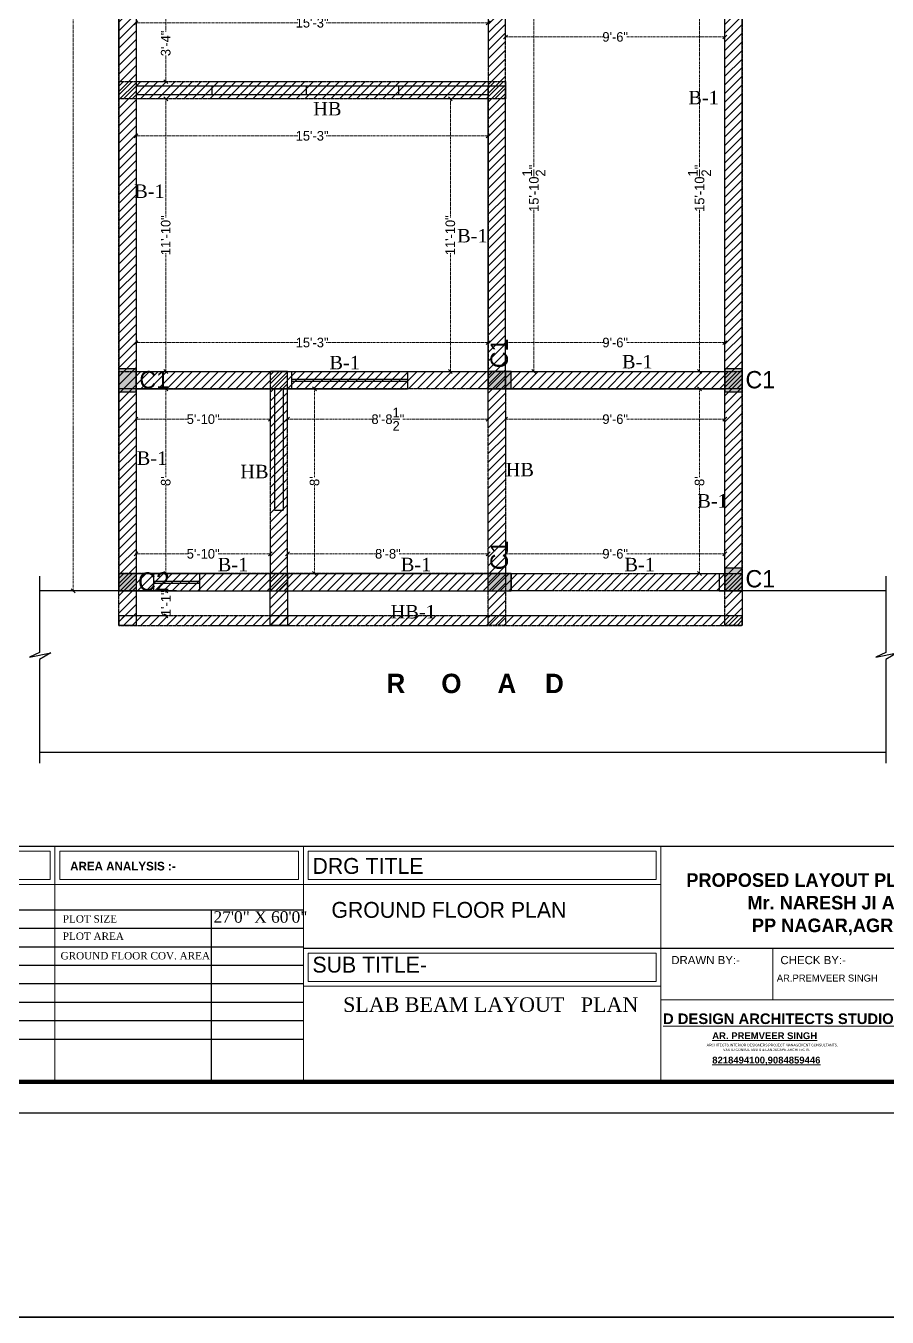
# Model space of a CAD drawing. Header units: millimetres. Extents: x -6808 to 215771, y -89660 to -16303.
# Drawn here: x 100811 to 101258, y -52187 to -51515 of the extents above; entities that cross this region are included whole.
import ezdxf

# ---------------------------------------------------------------- set-up
doc = ezdxf.new("R2010")
doc.units = ezdxf.units.MM
doc.header["$PDMODE"] = 35
for name, pattern in [('ACAD_ISO10W100', [18, 12, -3, 0, -3]), ('CENTER2', [1.125, 0.75, -0.125, 0.125, -0.125]), ('DASHED', [0.75, 0.5, -0.25])]:
    doc.linetypes.add(name, pattern=pattern)
doc.layers.get('0').update_dxf_attribs({"color": 8})
for name, color, linetype, lineweight in [('beam', 6, 'CENTER2', 30), ('col.center', 5, 'ACAD_ISO10W100', 15), ('column', 5, 'Continuous', 30), ('FORMAT LAAYER', 250, 'Continuous', 13), ('wall', 7, 'Continuous', 35)]:
    doc.layers.add(name, color=color, linetype=linetype, lineweight=lineweight)
doc.layers.add('Beam Text', color=6, linetype='Continuous')
doc.layers.add('FORMAT', color=7, linetype='Continuous')
doc.styles.add('cdim', font='arial.ttf')
doc.styles.add('HYPERMARTBORA0$0$SANSSERIFBOLD', font='sasb____.pfb', dxfattribs={"height": 0.2})
doc.styles.add('SAJ', font='eurr____.ttf')
doc.styles.get("Standard").update_dxf_attribs({"font": 'times.ttf'})
doc.styles.add('working', font='swissl.ttf')
doc.dimstyles.new('SAJ', dxfattribs={"dimtxt": 5, "dimasz": 2, "dimexe": 1, "dimexo": 1, "dimgap": 0.09375, "dimtad": 0, "dimdec": 1, "dimzin": 0, "dimdsep": 46, "dimlunit": 4, "dimtxsty": 'SAJ', "dimblk": 'OBLIQUE', "dimcen": 0.125, "dimdle": 0.375, "dimadec": 0, "dimazin": 0, "dimtfac": 1, "dimtdec": 1, "dimtofl": 0, "dimtmove": 0, "dimatfit": 3, "dimldrblk": 'OBLIQUE', "dimfxl": 1, "dimtolj": 1, "dimtzin": 0, "dimlwd": 5, "dimlwe": 5, "dimarcsym": 1})
pattern_1 = [(45, (2580.2427, 1933.918), (-2.24506403, 2.24506403), [])]
pattern_2 = [(45, (83226.556, -32508.091), (-2.24506403, 2.24506403), [])]

# ---------------------------------------------------------------- blocks, each defined once
blk = doc.blocks.new('_Oblique')
at = {"color": 0, "linetype": 'ByBlock', "lineweight": -2}
blk.add_line((-0.5, -0.5), (0.5, 0.5), dxfattribs=at)
blk = doc.blocks.new('*D1814')
at = {"color": 0, "linetype": 'DASHED', "lineweight": 5, "transparency": 16777216}
for p, q in [((100857.98, -51088.86), (100834.27, -51088.86)), ((100835.27, -51088.49), (100835.27, -51439.81)), ((100835.27, -51809.24), (100835.27, -51457.92)), ((100857.98, -51808.86), (100834.27, -51808.86))]:
    blk.add_line(p, q, dxfattribs=at)
at = {"layer": 'Defpoints', "color": 0, "transparency": 16777216}
for p in [(100835.27, -51088.86), (100858.98, -51088.86), (100858.98, -51808.86)]:
    blk.add_point(p, dxfattribs=at)
at = {"color": 0, "lineweight": 5, "transparency": 16777216, "xscale": 2, "yscale": 2, "zscale": 2}
for p, rotation in [((100835.27, -51088.86), 90), ((100835.27, -51808.86), 270)]:
    blk.add_blockref('_Oblique', p, dxfattribs=dict(at, rotation=rotation))
at = {"color": 0, "transparency": 16777216, "insert": (100835.27, -51448.86), "char_height": 12, "attachment_point": 5, "rotation": 90, "style": 'SAJ'}
blk.add_mtext("\\A1;60'", dxfattribs=at)
blk = doc.blocks.new('c1')
at = {"layer": 'column'}
blk.add_hatch(color=256, dxfattribs=at).paths.add_polyline_path([(58376.49, -43564.36), (58385.49, -43564.36), (58385.49, -43552.36), (58376.49, -43552.36)])
for p, q in [((58376.49, -43552.36), (58376.49, -43564.36)), ((58376.49, -43552.36), (58385.49, -43552.36)), ((58385.49, -43564.36), (58385.49, -43552.36)), ((58376.49, -43564.36), (58385.49, -43564.36))]:
    blk.add_line(p, q, dxfattribs=at)
blk = doc.blocks.new('A$C32B276F4')
at = {"layer": 'column'}
blk.add_hatch(color=256, dxfattribs=at).paths.add_polyline_path([(9, 0), (9, 9), (0, 9), (0, 0)])
for p, q in [((0, 0), (0, 9)), ((0, 9), (9, 9)), ((9, 9), (9, 0)), ((9, 0), (0, 0))]:
    blk.add_line(p, q, dxfattribs=at)
at = {"layer": 'col.center', "linetype": 'ByBlock', "insert": (10.02, 9.59), "char_height": 9.6, "width": 293.6941, "attachment_point": 1, "style": 'SAJ'}
blk.add_mtext('\\A1;{\\fCentury Gothic|b0|i0|c0|p34;C2}', dxfattribs=at)
blk = doc.blocks.new('*D1829')
at = {"layer": 'Beam Text', "color": 0, "linetype": 'DASHED', "lineweight": 5, "transparency": 16777216}
for p, q in [((101172.98, -51504.36), (101159.82, -51504.36)), ((101160.82, -51503.99), (101160.82, -51588.75)), ((101160.82, -51695.24), (101160.82, -51610.47)), ((101172.98, -51694.86), (101159.82, -51694.86))]:
    blk.add_line(p, q, dxfattribs=at)
at = {"layer": 'Defpoints', "color": 0, "linetype": 'Continuous', "transparency": 16777216}
for p in [(101173.98, -51504.36), (101160.82, -51694.86), (101173.98, -51694.86)]:
    blk.add_point(p, dxfattribs=at)
at = {"layer": 'Beam Text', "color": 0, "linetype": 'Continuous', "lineweight": 5, "transparency": 16777216, "xscale": 2, "yscale": 2, "zscale": 2}
for p, rotation in [((101160.82, -51504.36), 90), ((101160.82, -51694.86), 270)]:
    blk.add_blockref('_Oblique', p, dxfattribs=dict(at, rotation=rotation))
at = {"layer": 'Beam Text', "color": 0, "linetype": 'Continuous', "lineweight": 18, "transparency": 16777216, "insert": (101160.82, -51599.61), "char_height": 5, "attachment_point": 5, "rotation": 90, "style": 'SAJ'}
blk.add_mtext('\\A1;15\'-10{\\H1x;\\S1/2;}"', dxfattribs=at)
blk = doc.blocks.new('*D1830')
at = {"layer": 'Beam Text', "color": 0, "linetype": 'DASHED', "lineweight": 5, "transparency": 16777216}
for p, q in [((101172.98, -51703.86), (101159.82, -51703.86)), ((101160.82, -51703.49), (101160.82, -51749.82)), ((101160.82, -51800.24), (101160.82, -51753.91)), ((101172.98, -51799.86), (101159.82, -51799.86))]:
    blk.add_line(p, q, dxfattribs=at)
at = {"layer": 'Defpoints', "color": 0, "linetype": 'Continuous', "transparency": 16777216}
for p in [(101173.98, -51703.86), (101160.82, -51799.86), (101173.98, -51799.86)]:
    blk.add_point(p, dxfattribs=at)
at = {"layer": 'Beam Text', "color": 0, "linetype": 'Continuous', "lineweight": 5, "transparency": 16777216, "xscale": 2, "yscale": 2, "zscale": 2}
for p, rotation in [((101160.82, -51703.86), 90), ((101160.82, -51799.86), 270)]:
    blk.add_blockref('_Oblique', p, dxfattribs=dict(at, rotation=rotation))
at = {"layer": 'Beam Text', "color": 0, "linetype": 'Continuous', "lineweight": 18, "transparency": 16777216, "insert": (101160.82, -51751.86), "char_height": 5, "attachment_point": 5, "rotation": 90, "style": 'SAJ'}
blk.add_mtext("\\A1;8'", dxfattribs=at)
blk = doc.blocks.new('*D1833')
at = {"layer": 'Beam Text', "color": 0, "linetype": 'DASHED', "lineweight": 5, "transparency": 16777216}
for p, q in [((100883.42, -51552.74), (100883.42, -51614.94)), ((100868.98, -51553.11), (100884.42, -51553.11)), ((100883.42, -51695.24), (100883.42, -51633.04)), ((100868.98, -51694.86), (100884.42, -51694.86))]:
    blk.add_line(p, q, dxfattribs=at)
at = {"layer": 'Defpoints', "color": 0, "linetype": 'Continuous', "transparency": 16777216}
for p in [(100867.98, -51553.11), (100867.98, -51694.86), (100883.42, -51694.86)]:
    blk.add_point(p, dxfattribs=at)
at = {"layer": 'Beam Text', "color": 0, "linetype": 'Continuous', "lineweight": 5, "transparency": 16777216, "xscale": 2, "yscale": 2, "zscale": 2}
for p, rotation in [((100883.42, -51553.11), 90), ((100883.42, -51694.86), 270)]:
    blk.add_blockref('_Oblique', p, dxfattribs=dict(at, rotation=rotation))
at = {"layer": 'Beam Text', "color": 0, "linetype": 'Continuous', "lineweight": 18, "transparency": 16777216, "insert": (100883.42, -51623.99), "char_height": 5, "attachment_point": 5, "rotation": 90, "style": 'SAJ'}
blk.add_mtext('\\A1;11\'-10"', dxfattribs=at)
blk = doc.blocks.new('*D1817')
at = {"layer": 'Beam Text', "color": 0, "linetype": 'DASHED', "lineweight": 5, "transparency": 16777216}
for p, q in [((100868.98, -51703.86), (100884.42, -51703.86)), ((100883.42, -51703.49), (100883.42, -51749.82)), ((100883.42, -51800.24), (100883.42, -51753.91)), ((100868.98, -51799.86), (100884.42, -51799.86))]:
    blk.add_line(p, q, dxfattribs=at)
at = {"layer": 'Defpoints', "color": 0, "linetype": 'Continuous', "transparency": 16777216}
for p in [(100867.98, -51703.86), (100867.98, -51799.86), (100883.42, -51799.86)]:
    blk.add_point(p, dxfattribs=at)
at = {"layer": 'Beam Text', "color": 0, "linetype": 'Continuous', "lineweight": 5, "transparency": 16777216, "xscale": 2, "yscale": 2, "zscale": 2}
for p, rotation in [((100883.42, -51703.86), 90), ((100883.42, -51799.86), 270)]:
    blk.add_blockref('_Oblique', p, dxfattribs=dict(at, rotation=rotation))
at = {"layer": 'Beam Text', "color": 0, "linetype": 'Continuous', "lineweight": 18, "transparency": 16777216, "insert": (100883.42, -51751.86), "char_height": 5, "attachment_point": 5, "rotation": 90, "style": 'SAJ'}
blk.add_mtext("\\A1;8'", dxfattribs=at)
blk = doc.blocks.new('*D1818')
at = {"layer": 'Beam Text', "color": 0, "linetype": 'DASHED', "lineweight": 5, "transparency": 16777216}
for p, q in [((100867.6, -51789.65), (100895.11, -51789.65)), ((100867.98, -51798.86), (100867.98, -51788.65)), ((100938.1, -51789.65), (100910.6, -51789.65)), ((100937.73, -51798.86), (100937.73, -51788.65))]:
    blk.add_line(p, q, dxfattribs=at)
at = {"layer": 'Defpoints', "color": 0, "linetype": 'Continuous', "transparency": 16777216}
for p in [(100937.73, -51789.65), (100867.98, -51799.86), (100937.73, -51799.86)]:
    blk.add_point(p, dxfattribs=at)
at = {"layer": 'Beam Text', "color": 0, "linetype": 'Continuous', "lineweight": 5, "transparency": 16777216, "xscale": 2, "yscale": 2, "zscale": 2, "rotation": 180}
blk.add_blockref('_Oblique', (100867.98, -51789.65), dxfattribs=at)
at = {"layer": 'Beam Text', "color": 0, "linetype": 'Continuous', "lineweight": 5, "transparency": 16777216, "xscale": 2, "yscale": 2, "zscale": 2}
blk.add_blockref('_Oblique', (100937.73, -51789.65), dxfattribs=at)
at = {"layer": 'Beam Text', "color": 0, "linetype": 'Continuous', "lineweight": 18, "transparency": 16777216, "insert": (100902.85, -51789.65), "char_height": 5, "attachment_point": 5, "style": 'SAJ'}
blk.add_mtext('\\A1;5\'-10"', dxfattribs=at)
blk = doc.blocks.new('*D1819')
at = {"layer": 'Beam Text', "color": 0, "linetype": 'DASHED', "lineweight": 5, "transparency": 16777216}
for p, q in [((101059.98, -51704.86), (101059.98, -51720.64)), ((101173.98, -51704.86), (101173.98, -51720.64)), ((101059.6, -51719.64), (101111.01, -51719.64)), ((101174.35, -51719.64), (101122.95, -51719.64))]:
    blk.add_line(p, q, dxfattribs=at)
at = {"layer": 'Defpoints', "color": 0, "linetype": 'Continuous', "transparency": 16777216}
for p in [(101059.98, -51703.86), (101173.98, -51703.86), (101173.98, -51719.64)]:
    blk.add_point(p, dxfattribs=at)
at = {"layer": 'Beam Text', "color": 0, "linetype": 'Continuous', "lineweight": 5, "transparency": 16777216, "xscale": 2, "yscale": 2, "zscale": 2, "rotation": 180}
blk.add_blockref('_Oblique', (101059.98, -51719.64), dxfattribs=at)
at = {"layer": 'Beam Text', "color": 0, "linetype": 'Continuous', "lineweight": 5, "transparency": 16777216, "xscale": 2, "yscale": 2, "zscale": 2}
blk.add_blockref('_Oblique', (101173.98, -51719.64), dxfattribs=at)
at = {"layer": 'Beam Text', "color": 0, "linetype": 'Continuous', "lineweight": 18, "transparency": 16777216, "insert": (101116.98, -51719.64), "char_height": 5, "attachment_point": 5, "style": 'SAJ'}
blk.add_mtext('\\A1;9\'-6"', dxfattribs=at)
blk = doc.blocks.new('*D1820')
at = {"layer": 'Beam Text', "color": 0, "linetype": 'DASHED', "lineweight": 5, "transparency": 16777216}
for p, q in [((101059.98, -51505.36), (101059.98, -51521.9)), ((101173.98, -51505.36), (101173.98, -51521.9)), ((101059.6, -51520.9), (101111.01, -51520.9)), ((101174.35, -51520.9), (101122.95, -51520.9))]:
    blk.add_line(p, q, dxfattribs=at)
at = {"layer": 'Defpoints', "color": 0, "linetype": 'Continuous', "transparency": 16777216}
for p in [(101059.98, -51504.36), (101173.98, -51504.36), (101173.98, -51520.9)]:
    blk.add_point(p, dxfattribs=at)
at = {"layer": 'Beam Text', "color": 0, "linetype": 'Continuous', "lineweight": 5, "transparency": 16777216, "xscale": 2, "yscale": 2, "zscale": 2, "rotation": 180}
blk.add_blockref('_Oblique', (101059.98, -51520.9), dxfattribs=at)
at = {"layer": 'Beam Text', "color": 0, "linetype": 'Continuous', "lineweight": 5, "transparency": 16777216, "xscale": 2, "yscale": 2, "zscale": 2}
blk.add_blockref('_Oblique', (101173.98, -51520.9), dxfattribs=at)
at = {"layer": 'Beam Text', "color": 0, "linetype": 'Continuous', "lineweight": 18, "transparency": 16777216, "insert": (101116.98, -51520.9), "char_height": 5, "attachment_point": 5, "style": 'SAJ'}
blk.add_mtext('\\A1;9\'-6"', dxfattribs=at)
blk = doc.blocks.new('*D1834')
at = {"layer": 'Beam Text', "color": 0, "linetype": 'DASHED', "lineweight": 5, "transparency": 16777216}
for p, q in [((100867.98, -51554.11), (100867.98, -51573.33)), ((101050.98, -51554.11), (101050.98, -51573.33)), ((100867.6, -51572.33), (100952.19, -51572.33)), ((101051.35, -51572.33), (100966.77, -51572.33))]:
    blk.add_line(p, q, dxfattribs=at)
at = {"layer": 'Defpoints', "color": 0, "linetype": 'Continuous', "transparency": 16777216}
for p in [(100867.98, -51553.11), (101050.98, -51553.11), (101050.98, -51572.33)]:
    blk.add_point(p, dxfattribs=at)
at = {"layer": 'Beam Text', "color": 0, "linetype": 'Continuous', "lineweight": 5, "transparency": 16777216, "xscale": 2, "yscale": 2, "zscale": 2, "rotation": 180}
blk.add_blockref('_Oblique', (100867.98, -51572.33), dxfattribs=at)
at = {"layer": 'Beam Text', "color": 0, "linetype": 'Continuous', "lineweight": 5, "transparency": 16777216, "xscale": 2, "yscale": 2, "zscale": 2}
blk.add_blockref('_Oblique', (101050.98, -51572.33), dxfattribs=at)
at = {"layer": 'Beam Text', "color": 0, "linetype": 'Continuous', "lineweight": 18, "transparency": 16777216, "insert": (100959.48, -51572.33), "char_height": 5, "attachment_point": 5, "style": 'SAJ'}
blk.add_mtext('\\A1;15\'-3"', dxfattribs=at)
blk = doc.blocks.new('*D1835')
at = {"layer": 'Beam Text', "color": 0, "linetype": 'DASHED', "lineweight": 5, "transparency": 16777216}
for p, q in [((101031.32, -51552.74), (101031.32, -51614.94)), ((101049.98, -51553.11), (101030.32, -51553.11)), ((101031.32, -51695.24), (101031.32, -51633.04)), ((101049.98, -51694.86), (101030.32, -51694.86))]:
    blk.add_line(p, q, dxfattribs=at)
at = {"layer": 'Defpoints', "color": 0, "linetype": 'Continuous', "transparency": 16777216}
for p in [(101050.98, -51553.11), (101031.32, -51694.86), (101050.98, -51694.86)]:
    blk.add_point(p, dxfattribs=at)
at = {"layer": 'Beam Text', "color": 0, "linetype": 'Continuous', "lineweight": 5, "transparency": 16777216, "xscale": 2, "yscale": 2, "zscale": 2}
for p, rotation in [((101031.32, -51553.11), 90), ((101031.32, -51694.86), 270)]:
    blk.add_blockref('_Oblique', p, dxfattribs=dict(at, rotation=rotation))
at = {"layer": 'Beam Text', "color": 0, "linetype": 'Continuous', "lineweight": 18, "transparency": 16777216, "insert": (101031.32, -51623.99), "char_height": 5, "attachment_point": 5, "rotation": 90, "style": 'SAJ'}
blk.add_mtext('\\A1;11\'-10"', dxfattribs=at)
blk = doc.blocks.new('*D1836')
at = {"layer": 'Beam Text', "color": 0, "linetype": 'DASHED', "lineweight": 5, "transparency": 16777216}
for p, q in [((101060.98, -51504.36), (101075.73, -51504.36)), ((101074.73, -51503.99), (101074.73, -51588.75)), ((101074.73, -51695.24), (101074.73, -51610.47)), ((101060.98, -51694.86), (101075.73, -51694.86))]:
    blk.add_line(p, q, dxfattribs=at)
at = {"layer": 'Defpoints', "color": 0, "linetype": 'Continuous', "transparency": 16777216}
for p in [(101059.98, -51504.36), (101059.98, -51694.86), (101074.73, -51694.86)]:
    blk.add_point(p, dxfattribs=at)
at = {"layer": 'Beam Text', "color": 0, "linetype": 'Continuous', "lineweight": 5, "transparency": 16777216, "xscale": 2, "yscale": 2, "zscale": 2}
for p, rotation in [((101074.73, -51504.36), 90), ((101074.73, -51694.86), 270)]:
    blk.add_blockref('_Oblique', p, dxfattribs=dict(at, rotation=rotation))
at = {"layer": 'Beam Text', "color": 0, "linetype": 'Continuous', "lineweight": 18, "transparency": 16777216, "insert": (101074.73, -51599.61), "char_height": 5, "attachment_point": 5, "rotation": 90, "style": 'SAJ'}
blk.add_mtext('\\A1;15\'-10{\\H1x;\\S1/2;}"', dxfattribs=at)
blk = doc.blocks.new('*D1846')
at = {"layer": 'Beam Text', "color": 0, "linetype": 'DASHED', "lineweight": 5, "transparency": 16777216}
for p, q in [((100868.98, -51504.36), (100884.42, -51504.36)), ((100883.42, -51503.99), (100883.42, -51518.26)), ((100883.42, -51544.49), (100883.42, -51530.22)), ((100868.98, -51544.11), (100884.42, -51544.11))]:
    blk.add_line(p, q, dxfattribs=at)
at = {"layer": 'Defpoints', "color": 0, "linetype": 'Continuous', "transparency": 16777216}
for p in [(100867.98, -51504.36), (100867.98, -51544.11), (100883.42, -51544.11)]:
    blk.add_point(p, dxfattribs=at)
at = {"layer": 'Beam Text', "color": 0, "linetype": 'Continuous', "lineweight": 5, "transparency": 16777216, "xscale": 2, "yscale": 2, "zscale": 2}
for p, rotation in [((100883.42, -51504.36), 90), ((100883.42, -51544.11), 270)]:
    blk.add_blockref('_Oblique', p, dxfattribs=dict(at, rotation=rotation))
at = {"layer": 'Beam Text', "color": 0, "linetype": 'Continuous', "lineweight": 18, "transparency": 16777216, "insert": (100883.42, -51524.24), "char_height": 5, "attachment_point": 5, "rotation": 90, "style": 'SAJ'}
blk.add_mtext('\\A1;3\'-4"', dxfattribs=at)
blk = doc.blocks.new('*D1847')
at = {"layer": 'Beam Text', "color": 0, "linetype": 'DASHED', "lineweight": 5, "transparency": 16777216}
for p, q in [((100867.98, -51505.36), (100867.98, -51514.53)), ((101050.98, -51505.36), (101050.98, -51514.53)), ((100867.6, -51513.53), (100952.19, -51513.53)), ((101051.35, -51513.53), (100966.77, -51513.53))]:
    blk.add_line(p, q, dxfattribs=at)
at = {"layer": 'Defpoints', "color": 0, "linetype": 'Continuous', "transparency": 16777216}
for p in [(100867.98, -51504.36), (101050.98, -51504.36), (100867.98, -51513.53)]:
    blk.add_point(p, dxfattribs=at)
at = {"layer": 'Beam Text', "color": 0, "linetype": 'Continuous', "lineweight": 5, "transparency": 16777216, "xscale": 2, "yscale": 2, "zscale": 2}
for p, rotation in [((100867.98, -51513.53), 180.0000000000068), ((101050.98, -51513.53), 6.794564910705958e-12)]:
    blk.add_blockref('_Oblique', p, dxfattribs=dict(at, rotation=rotation))
at = {"layer": 'Beam Text', "color": 0, "linetype": 'Continuous', "lineweight": 18, "transparency": 16777216, "insert": (100959.48, -51513.53), "char_height": 5, "attachment_point": 5, "style": 'SAJ'}
blk.add_mtext('\\A1;15\'-3"', dxfattribs=at)
blk = doc.blocks.new('*D1848')
at = {"layer": 'Beam Text', "color": 0, "linetype": 'DASHED', "lineweight": 5, "transparency": 16777216}
for p, q in [((100867.6, -51679.82), (100952.19, -51679.82)), ((100867.98, -51693.86), (100867.98, -51678.82)), ((101051.35, -51679.82), (100966.77, -51679.82)), ((101050.98, -51693.86), (101050.98, -51678.82))]:
    blk.add_line(p, q, dxfattribs=at)
at = {"layer": 'Defpoints', "color": 0, "linetype": 'Continuous', "transparency": 16777216}
for p in [(101050.98, -51679.82), (100867.98, -51694.86), (101050.98, -51694.86)]:
    blk.add_point(p, dxfattribs=at)
at = {"layer": 'Beam Text', "color": 0, "linetype": 'Continuous', "lineweight": 5, "transparency": 16777216, "xscale": 2, "yscale": 2, "zscale": 2, "rotation": 180}
blk.add_blockref('_Oblique', (100867.98, -51679.82), dxfattribs=at)
at = {"layer": 'Beam Text', "color": 0, "linetype": 'Continuous', "lineweight": 5, "transparency": 16777216, "xscale": 2, "yscale": 2, "zscale": 2}
blk.add_blockref('_Oblique', (101050.98, -51679.82), dxfattribs=at)
at = {"layer": 'Beam Text', "color": 0, "linetype": 'Continuous', "lineweight": 18, "transparency": 16777216, "insert": (100959.48, -51679.82), "char_height": 5, "attachment_point": 5, "style": 'SAJ'}
blk.add_mtext('\\A1;15\'-3"', dxfattribs=at)
blk = doc.blocks.new('*D1849')
at = {"layer": 'Beam Text', "color": 0, "linetype": 'DASHED', "lineweight": 5, "transparency": 16777216}
for p, q in [((101059.6, -51679.82), (101111.01, -51679.82)), ((101059.98, -51693.86), (101059.98, -51678.82)), ((101174.35, -51679.82), (101122.95, -51679.82)), ((101173.98, -51693.86), (101173.98, -51678.82))]:
    blk.add_line(p, q, dxfattribs=at)
at = {"layer": 'Defpoints', "color": 0, "linetype": 'Continuous', "transparency": 16777216}
for p in [(101173.98, -51679.82), (101059.98, -51694.86), (101173.98, -51694.86)]:
    blk.add_point(p, dxfattribs=at)
at = {"layer": 'Beam Text', "color": 0, "linetype": 'Continuous', "lineweight": 5, "transparency": 16777216, "xscale": 2, "yscale": 2, "zscale": 2, "rotation": 180}
blk.add_blockref('_Oblique', (101059.98, -51679.82), dxfattribs=at)
at = {"layer": 'Beam Text', "color": 0, "linetype": 'Continuous', "lineweight": 5, "transparency": 16777216, "xscale": 2, "yscale": 2, "zscale": 2}
blk.add_blockref('_Oblique', (101173.98, -51679.82), dxfattribs=at)
at = {"layer": 'Beam Text', "color": 0, "linetype": 'Continuous', "lineweight": 18, "transparency": 16777216, "insert": (101116.98, -51679.82), "char_height": 5, "attachment_point": 5, "style": 'SAJ'}
blk.add_mtext('\\A1;9\'-6"', dxfattribs=at)
blk = doc.blocks.new('*D1850')
at = {"layer": 'Beam Text', "color": 0, "linetype": 'DASHED', "lineweight": 5, "transparency": 16777216}
for p, q in [((100946.73, -51704.86), (100946.73, -51720.64)), ((101050.98, -51704.86), (101050.98, -51720.64)), ((100946.35, -51719.64), (100991.1, -51719.64)), ((101051.35, -51719.64), (101006.61, -51719.64))]:
    blk.add_line(p, q, dxfattribs=at)
at = {"layer": 'Defpoints', "color": 0, "linetype": 'Continuous', "transparency": 16777216}
for p in [(100946.73, -51703.86), (101050.98, -51703.86), (101050.98, -51719.64)]:
    blk.add_point(p, dxfattribs=at)
at = {"layer": 'Beam Text', "color": 0, "linetype": 'Continuous', "lineweight": 5, "transparency": 16777216, "xscale": 2, "yscale": 2, "zscale": 2, "rotation": 180}
blk.add_blockref('_Oblique', (100946.73, -51719.64), dxfattribs=at)
at = {"layer": 'Beam Text', "color": 0, "linetype": 'Continuous', "lineweight": 5, "transparency": 16777216, "xscale": 2, "yscale": 2, "zscale": 2}
blk.add_blockref('_Oblique', (101050.98, -51719.64), dxfattribs=at)
at = {"layer": 'Beam Text', "color": 0, "linetype": 'Continuous', "lineweight": 18, "transparency": 16777216, "insert": (100998.85, -51719.64), "char_height": 5, "attachment_point": 5, "style": 'SAJ'}
blk.add_mtext('\\A1;8\'-8{\\H1x;\\S1/2;}"', dxfattribs=at)
blk = doc.blocks.new('*D1851')
at = {"layer": 'Beam Text', "color": 0, "linetype": 'DASHED', "lineweight": 5, "transparency": 16777216}
for p, q in [((100947.73, -51703.86), (100961.74, -51703.86)), ((100960.74, -51703.49), (100960.74, -51749.82)), ((100960.74, -51800.24), (100960.74, -51753.91)), ((100947.73, -51799.86), (100961.74, -51799.86))]:
    blk.add_line(p, q, dxfattribs=at)
at = {"layer": 'Defpoints', "color": 0, "linetype": 'Continuous', "transparency": 16777216}
for p in [(100946.73, -51703.86), (100946.73, -51799.86), (100960.74, -51799.86)]:
    blk.add_point(p, dxfattribs=at)
at = {"layer": 'Beam Text', "color": 0, "linetype": 'Continuous', "lineweight": 5, "transparency": 16777216, "xscale": 2, "yscale": 2, "zscale": 2}
for p, rotation in [((100960.74, -51703.86), 90), ((100960.74, -51799.86), 270)]:
    blk.add_blockref('_Oblique', p, dxfattribs=dict(at, rotation=rotation))
at = {"layer": 'Beam Text', "color": 0, "linetype": 'Continuous', "lineweight": 18, "transparency": 16777216, "insert": (100960.74, -51751.86), "char_height": 5, "attachment_point": 5, "rotation": 90, "style": 'SAJ'}
blk.add_mtext("\\A1;8'", dxfattribs=at)
blk = doc.blocks.new('*D1852')
at = {"layer": 'Beam Text', "color": 0, "linetype": 'DASHED', "lineweight": 5, "transparency": 16777216}
for p, q in [((100867.98, -51704.86), (100867.98, -51720.64)), ((100937.73, -51704.86), (100937.73, -51720.64)), ((100867.6, -51719.64), (100895.11, -51719.64)), ((100938.1, -51719.64), (100910.6, -51719.64))]:
    blk.add_line(p, q, dxfattribs=at)
at = {"layer": 'Defpoints', "color": 0, "linetype": 'Continuous', "transparency": 16777216}
for p in [(100867.98, -51703.86), (100937.73, -51703.86), (100937.73, -51719.64)]:
    blk.add_point(p, dxfattribs=at)
at = {"layer": 'Beam Text', "color": 0, "linetype": 'Continuous', "lineweight": 5, "transparency": 16777216, "xscale": 2, "yscale": 2, "zscale": 2, "rotation": 180}
blk.add_blockref('_Oblique', (100867.98, -51719.64), dxfattribs=at)
at = {"layer": 'Beam Text', "color": 0, "linetype": 'Continuous', "lineweight": 5, "transparency": 16777216, "xscale": 2, "yscale": 2, "zscale": 2}
blk.add_blockref('_Oblique', (100937.73, -51719.64), dxfattribs=at)
at = {"layer": 'Beam Text', "color": 0, "linetype": 'Continuous', "lineweight": 18, "transparency": 16777216, "insert": (100902.85, -51719.64), "char_height": 5, "attachment_point": 5, "style": 'SAJ'}
blk.add_mtext('\\A1;5\'-10"', dxfattribs=at)
blk = doc.blocks.new('*D1853')
at = {"layer": 'Beam Text', "color": 0, "linetype": 'DASHED', "lineweight": 5, "transparency": 16777216}
for p, q in [((100946.35, -51789.65), (100992.91, -51789.65)), ((100946.73, -51798.86), (100946.73, -51788.65)), ((101051.35, -51789.65), (101004.8, -51789.65)), ((101050.98, -51798.86), (101050.98, -51788.65))]:
    blk.add_line(p, q, dxfattribs=at)
at = {"layer": 'Defpoints', "color": 0, "linetype": 'Continuous', "transparency": 16777216}
for p in [(100946.73, -51789.65), (100946.73, -51799.86), (101050.98, -51799.86)]:
    blk.add_point(p, dxfattribs=at)
at = {"layer": 'Beam Text', "color": 0, "linetype": 'Continuous', "lineweight": 5, "transparency": 16777216, "xscale": 2, "yscale": 2, "zscale": 2, "rotation": 180}
blk.add_blockref('_Oblique', (100946.73, -51789.65), dxfattribs=at)
at = {"layer": 'Beam Text', "color": 0, "linetype": 'Continuous', "lineweight": 5, "transparency": 16777216, "xscale": 2, "yscale": 2, "zscale": 2}
blk.add_blockref('_Oblique', (101050.98, -51789.65), dxfattribs=at)
at = {"layer": 'Beam Text', "color": 0, "linetype": 'Continuous', "lineweight": 18, "transparency": 16777216, "insert": (100998.85, -51789.65), "char_height": 5, "attachment_point": 5, "style": 'SAJ'}
blk.add_mtext('\\A1;8\'-8"', dxfattribs=at)
blk = doc.blocks.new('*D1854')
at = {"layer": 'Beam Text', "color": 0, "linetype": 'DASHED', "lineweight": 5, "transparency": 16777216}
for p, q in [((101059.6, -51789.65), (101111.01, -51789.65)), ((101059.98, -51798.86), (101059.98, -51788.65)), ((101174.35, -51789.65), (101122.95, -51789.65)), ((101173.98, -51798.86), (101173.98, -51788.65))]:
    blk.add_line(p, q, dxfattribs=at)
at = {"layer": 'Defpoints', "color": 0, "linetype": 'Continuous', "transparency": 16777216}
for p in [(101059.98, -51789.65), (101059.98, -51799.86), (101173.98, -51799.86)]:
    blk.add_point(p, dxfattribs=at)
at = {"layer": 'Beam Text', "color": 0, "linetype": 'Continuous', "lineweight": 5, "transparency": 16777216, "xscale": 2, "yscale": 2, "zscale": 2, "rotation": 180}
blk.add_blockref('_Oblique', (101059.98, -51789.65), dxfattribs=at)
at = {"layer": 'Beam Text', "color": 0, "linetype": 'Continuous', "lineweight": 5, "transparency": 16777216, "xscale": 2, "yscale": 2, "zscale": 2}
blk.add_blockref('_Oblique', (101173.98, -51789.65), dxfattribs=at)
at = {"layer": 'Beam Text', "color": 0, "linetype": 'Continuous', "lineweight": 18, "transparency": 16777216, "insert": (101116.98, -51789.65), "char_height": 5, "attachment_point": 5, "style": 'SAJ'}
blk.add_mtext('\\A1;9\'-6"', dxfattribs=at)
blk = doc.blocks.new('*D1857')
at = {"layer": 'Beam Text', "color": 0, "linetype": 'DASHED', "lineweight": 5, "transparency": 16777216}
for p, q in [((100868.98, -51808.86), (100884.42, -51808.86)), ((100883.42, -51808.49), (100883.42, -51809.84)), ((100883.42, -51822.24), (100883.42, -51820.89)), ((100868.98, -51821.86), (100884.42, -51821.86))]:
    blk.add_line(p, q, dxfattribs=at)
at = {"layer": 'Defpoints', "color": 0, "linetype": 'Continuous', "transparency": 16777216}
for p in [(100867.98, -51808.86), (100867.98, -51821.86), (100883.42, -51821.86)]:
    blk.add_point(p, dxfattribs=at)
at = {"layer": 'Beam Text', "color": 0, "linetype": 'Continuous', "lineweight": 5, "transparency": 16777216, "xscale": 2, "yscale": 2, "zscale": 2}
for p, rotation in [((100883.42, -51808.86), 90), ((100883.42, -51821.86), 270)]:
    blk.add_blockref('_Oblique', p, dxfattribs=dict(at, rotation=rotation))
at = {"layer": 'Beam Text', "color": 0, "linetype": 'Continuous', "lineweight": 18, "transparency": 16777216, "insert": (100883.42, -51815.36), "char_height": 5, "attachment_point": 5, "rotation": 90, "style": 'SAJ'}
blk.add_mtext('\\A1;1\'-1"', dxfattribs=at)

msp = doc.modelspace()

# ---------------------------------------------------------------- hatches: boundary and pattern name
at = {"layer": 'beam', "linetype": 'Continuous', "lineweight": 18}
h = msp.add_hatch(dxfattribs=at)
h.set_pattern_fill('ANSI31', color=256, style=0)
h.set_pattern_definition(pattern_1)
h.paths.add_polyline_path([(100867.98, -51088.864), (100858.98, -51088.864), (100858.98, -51808.864), (100867.98, -51808.864)])
h = msp.add_hatch(dxfattribs=at)
h.set_pattern_fill('ANSI31', color=256, style=0)
h.set_pattern_definition(pattern_2)
h.paths.add_polyline_path([(101182.98, -51088.864), (101173.98, -51088.864), (101173.98, -51808.864), (101182.98, -51808.864)])
h = msp.add_hatch(dxfattribs=at)
h.set_pattern_fill('ANSI31', color=256, style=0)
h.set_pattern_definition(pattern_1)
h.paths.add_polyline_path([(101059.98, -51495.364), (101050.98, -51495.364), (101050.98, -51703.864), (101059.98, -51703.864)])
h = msp.add_hatch(dxfattribs=at)
h.set_pattern_fill('ANSI31', color=252, style=0)
h.set_pattern_definition(pattern_2)
h.paths.add_polyline_path([(100858.98, -51544.114), (100858.98, -51553.114), (101059.98, -51553.114), (101059.98, -51544.114)])
h = msp.add_hatch(dxfattribs=at)
h.set_pattern_fill('ANSI31', color=256, style=0)
h.set_pattern_definition(pattern_1)
h.paths.add_polyline_path([(101182.98, -51694.864), (100858.98, -51694.864), (100858.98, -51703.864), (101182.98, -51703.864)])
h = msp.add_hatch(dxfattribs=at)
h.set_pattern_fill('ANSI31', color=252, style=0)
h.set_pattern_definition(pattern_2)
h.paths.add_polyline_path([(100946.73, -51694.864), (100937.73, -51694.864), (100937.73, -51808.864), (100946.73, -51808.864)])
h = msp.add_hatch(dxfattribs=at)
h.set_pattern_fill('ANSI31', color=252, style=0)
h.set_pattern_definition([(45, (2224.2438, 1933.918), (-2.24506403, 2.24506403), [])])
h.paths.add_polyline_path([(101059.98, -51694.864), (101050.98, -51694.864), (101050.98, -51826.864), (101059.98, -51826.864)])
h = msp.add_hatch(dxfattribs=at)
h.set_pattern_fill('ANSI31', color=256, style=0)
h.set_pattern_definition(pattern_1)
h.paths.add_polyline_path([(101062.98, -51799.864), (100858.98, -51799.864), (100858.98, -51808.864), (101062.98, -51808.864)])
h = msp.add_hatch(dxfattribs=at)
h.set_pattern_fill('ANSI31', color=252, style=0)
h.set_pattern_definition(pattern_2)
h.paths.add_polyline_path([(100867.98, -51799.864), (100858.98, -51799.864), (100858.98, -51826.864), (100867.98, -51826.864)])
h = msp.add_hatch(dxfattribs=at)
h.set_pattern_fill('ANSI31', color=252, style=0)
h.set_pattern_definition([(45, (2658.9927, 1979.6294), (-2.24506403, 2.24506403), [])])
h.paths.add_polyline_path([(100946.73, -51799.864), (100937.73, -51799.864), (100937.73, -51826.864), (100946.73, -51826.864)])
h = msp.add_hatch(dxfattribs=at)
h.set_pattern_fill('ANSI31', color=256, style=0)
h.set_pattern_definition(pattern_1)
h.paths.add_polyline_path([(101182.98, -51799.864), (101062.98, -51799.864), (101062.98, -51808.864), (101182.98, -51808.864)])
h = msp.add_hatch(dxfattribs=at)
h.set_pattern_fill('ANSI31', color=252, style=0)
h.set_pattern_definition([(45, (2895.2427, 1979.6294), (-2.24506403, 2.24506403), [])])
h.paths.add_polyline_path([(101182.98, -51799.864), (101173.98, -51799.864), (101173.98, -51826.864), (101182.98, -51826.864)])
h = msp.add_hatch(dxfattribs=at)
h.set_pattern_fill('ANSI31', color=252, style=0)
h.set_pattern_definition(pattern_2)
h.paths.add_polyline_path([(101182.98, -51821.864), (100858.98, -51821.864), (100858.98, -51826.864), (101182.98, -51826.864)])

# ---------------------------------------------------------------- linework, layer by layer
for p, q in [((100867.98, -51097.864), (100867.98, -51799.864)), ((101173.98, -51799.864), (101173.98, -51097.864)), ((100867.98, -51546.364), (100956.48, -51546.364)), ((100867.98, -51550.864), (100956.48, -51550.864)), ((100907.324, -51546.364), (100907.324, -51550.864)), ((100956.48, -51550.864), (100956.48, -51546.364)), ((100956.48, -51546.364), (101004.48, -51546.364)), ((100956.48, -51550.864), (101004.48, -51550.864)), ((101004.48, -51546.364), (101050.98, -51546.364)), ((101004.48, -51550.864), (101004.48, -51546.364)), ((101004.48, -51550.864), (101050.98, -51550.864)), ((101050.98, -51694.864), (101050.98, -51546.364)), ((101050.98, -51546.364), (101059.98, -51546.364)), ((101059.98, -51703.864), (101059.98, -51546.364)), ((100867.98, -51694.864), (100948.98, -51694.864)), ((100948.98, -51703.864), (100948.98, -51694.864)), ((100948.98, -51694.864), (101008.98, -51694.864)), ((100948.98, -51698.864), (101008.98, -51698.864)), ((100948.98, -51699.864), (101008.98, -51699.864)), ((101008.98, -51694.864), (101008.98, -51703.864)), ((101050.98, -51694.864), (101050.98, -51703.864)), ((101059.98, -51694.864), (101173.98, -51694.864)), ((100867.98, -51703.864), (100948.98, -51703.864)), ((100939.98, -51703.864), (100939.98, -51766.864)), ((100944.48, -51703.864), (100944.48, -51766.864)), ((100948.98, -51703.864), (101008.98, -51703.864)), ((101050.98, -51703.864), (101059.98, -51703.864)), ((101059.98, -51703.864), (101173.98, -51703.864)), ((100939.98, -51766.864), (100944.48, -51766.864)), ((100867.98, -51799.864), (100876.98, -51799.864)), ((100876.98, -51799.864), (100876.98, -51808.864)), ((100876.98, -51799.864), (100900.98, -51799.864)), ((100900.98, -51799.864), (101062.98, -51799.864)), ((100900.98, -51799.864), (100900.98, -51808.864)), ((101062.98, -51799.864), (101062.98, -51808.864)), ((101170.98, -51799.864), (101173.98, -51799.864)), ((101170.98, -51799.864), (101170.98, -51808.864)), ((100876.98, -51803.864), (100900.98, -51803.864)), ((100876.98, -51804.864), (100900.98, -51804.864)), ((100876.98, -51808.864), (100900.98, -51808.864))]:
    msp.add_line(p, q)
for points in [[(101170.98, -51808.864), (101182.98, -51808.864), (101182.98, -51088.864), (100858.98, -51088.864), (100858.98, -51808.864), (100876.98, -51808.864)], [(100817.776, -51801.347), (100817.776, -51840.905), (100812.602, -51843.301), (100823.638, -51841.115), (100817.808, -51844.571), (100817.808, -51898.488)], [(101257.59, -51801.347), (101257.59, -51840.905), (101252.416, -51843.301), (101263.452, -51841.115), (101257.621, -51844.571), (101257.621, -51898.488)], [(100888.98, -51808.864), (100817.776, -51808.864)], [(100900.98, -51808.864), (101062.98, -51808.864)], [(101257.59, -51808.864), (101181.968, -51808.864)], [(101257.621, -51892.864), (100817.808, -51892.864)]]:
    msp.add_lwpolyline(points)
msp.add_lwpolyline([(100937.73, -51799.864), (100946.73, -51799.864), (100946.73, -51826.864), (100937.73, -51826.864)], close=True)
at = {"layer": 'beam'}
for points in [[(100858.98, -51088.864), (100867.98, -51088.864), (100867.98, -51808.864), (100858.98, -51808.864)], [(101173.98, -51088.864), (101182.98, -51088.864), (101182.98, -51808.864), (101173.98, -51808.864)], [(101050.98, -51703.864), (101059.98, -51703.864), (101059.98, -51495.364), (101050.98, -51495.364)], [(100858.98, -51694.864), (101182.98, -51694.864), (101182.98, -51703.864), (100858.98, -51703.864)], [(100858.98, -51808.864), (101062.98, -51808.864), (101062.98, -51799.864), (100858.98, -51799.864)], [(101062.98, -51799.864), (101182.98, -51799.864), (101182.98, -51808.864), (101062.98, -51808.864)]]:
    msp.add_lwpolyline(points, close=True, dxfattribs=at)
at = {"layer": 'beam', "color": 252}
for points in [[(100858.98, -51544.114), (101059.98, -51544.114), (101059.98, -51553.114), (100858.98, -51553.114)], [(100937.73, -51808.864), (100946.73, -51808.864), (100946.73, -51694.864), (100937.73, -51694.864)], [(101050.98, -51694.864), (101059.98, -51694.864), (101059.98, -51826.864), (101050.98, -51826.864)], [(100858.98, -51799.864), (100867.98, -51799.864), (100867.98, -51826.864), (100858.98, -51826.864)], [(101173.98, -51799.864), (101182.98, -51799.864), (101182.98, -51826.864), (101173.98, -51826.864)], [(100858.98, -51826.864), (101182.98, -51826.864), (101182.98, -51821.864), (100858.98, -51821.864)]]:
    msp.add_lwpolyline(points, close=True, dxfattribs=at)
at = {"layer": 'FORMAT', "lineweight": 18}
for p, q in [((100825.836, -51941.716), (100825.836, -51961.54)), ((100954.952, -51961.54), (100954.952, -51941.716))]:
    msp.add_line(p, q, dxfattribs=at)
at = {"layer": 'FORMAT', "linetype": 'ByBlock'}
for p, q in [((100697.236, -51974.707), (100954.952, -51974.707)), ((100697.236, -51984.312), (100954.952, -51984.312)), ((100697.236, -51993.916), (100954.952, -51993.916)), ((100697.236, -52003.52), (100954.952, -52003.52)), ((100697.236, -52013.124), (100954.952, -52013.124)), ((100697.236, -52022.728), (100954.952, -52022.728)), ((100697.236, -52032.332), (100954.952, -52032.332)), ((100697.236, -52041.936), (100954.952, -52041.936))]:
    msp.add_line(p, q, dxfattribs=at)
at = {"layer": 'FORMAT'}
msp.add_line((100907.126, -52064.207), (100907.126, -51974.707), dxfattribs=at)
at = {"layer": 'FORMAT', "ltscale": 2}
msp.add_line((100954.952, -51994.679), (101324.51, -51994.679), dxfattribs=at)
at = {"layer": 'FORMAT', "lineweight": 13, "ltscale": 20}
msp.add_line((101198.846, -51994.679), (101198.846, -52021.62), dxfattribs=at)
at = {"layer": 'FORMAT', "color": 0}
msp.add_lwpolyline([(100576.75, -50995.634), (100576.75, -52080.284), (101340.587, -52080.284), (101340.587, -50995.634)], close=True, dxfattribs=at)
msp.add_lwpolyline([(100576.75, -50995.634), (100576.75, -52080.284), (101340.587, -52080.284), (101340.587, -50995.634)], close=True, dxfattribs=at)
at = {"layer": 'FORMAT', "color": 0, "const_width": 2.24}
msp.add_lwpolyline([(100592.827, -51011.711), (100592.827, -52064.207), (101324.51, -52064.207), (101324.51, -51011.711)], close=True, dxfattribs=at)
msp.add_lwpolyline([(100592.827, -51011.711), (100592.827, -52064.207), (101324.51, -52064.207), (101324.51, -51011.711)], close=True, dxfattribs=at)
at = {"layer": 'FORMAT', "ltscale": 2, "const_width": 0.559}
for points in [[(100696.72, -51941.716), (100696.72, -52064.207), (100592.827, -52064.207), (100592.827, -51941.716), (101324.51, -51941.716)], [(100825.836, -52064.207), (100825.836, -51941.716)], [(100954.952, -52064.207), (100954.952, -51941.716)]]:
    msp.add_lwpolyline(points, dxfattribs=at)
at = {"layer": 'FORMAT', "lineweight": 18}
for points in [[(101140.769, -51961.54), (100696.72, -51961.54), (100696.72, -51941.716), (101140.769, -51941.716)], [(101140.769, -51941.716), (101140.769, -51961.54)]]:
    msp.add_lwpolyline(points, dxfattribs=at)
at = {"layer": 'FORMAT', "const_width": 0.559}
msp.add_lwpolyline([(101140.769, -52064.207), (101140.769, -51941.716)], dxfattribs=at)
at = {"layer": 'FORMAT', "lineweight": 18}
for points in [[(100699.281, -51944.276), (100823.276, -51944.276), (100823.276, -51958.98), (100699.281, -51958.98)], [(100828.397, -51944.276), (100952.392, -51944.276), (100952.392, -51958.98), (100828.397, -51958.98)], [(100957.513, -51944.276), (101138.209, -51944.276), (101138.209, -51958.98), (100957.513, -51958.98)], [(100954.952, -51994.679), (101140.769, -51994.679), (101140.769, -52014.503), (100954.952, -52014.503)], [(100957.513, -51997.239), (101138.209, -51997.239), (101138.209, -52011.943), (100957.513, -52011.943)]]:
    msp.add_lwpolyline(points, close=True, dxfattribs=at)
at = {"layer": 'FORMAT', "color": 0, "lineweight": 13}
msp.add_lwpolyline([(101140.769, -52021.62), (101324.51, -52021.62)], dxfattribs=at)
at = {"layer": 'wall'}
msp.add_lwpolyline([(93918.243, -50754.305), (102727.982, -50754.305), (102727.982, -52186.548), (93918.243, -52186.548)], close=True, dxfattribs=at)

# ---------------------------------------------------------------- block references
for name, p in [('c1', (42482.489, -8141.002)), ('c1', (42797.489, -8141.002)), ('A$C32B276F4', (100858.98, -51808.864)), ('c1', (42797.489, -8244.502))]:
    msp.add_blockref(name, p)
at = {"rotation": 90}
for p in [(57498.618, -110080.355), (57498.618, -110185.355)]:
    msp.add_blockref('c1', p, dxfattribs=at)

# ---------------------------------------------------------------- texts
at = {"char_height": 9, "width": 293.6941, "attachment_point": 1, "rotation": 90, "style": 'SAJ'}
for insert in [(101052.213, -51693.133), (101052.213, -51798.133)]:
    msp.add_mtext('\\A1;{\\fCentury Gothic|b0|i0|c0|p34;C1}', dxfattribs=dict(at, insert=insert))
at = {"style": 'SAJ'}
for s, insert, char_height, width, attachment_point in [('\\A1;{\\fCentury Gothic|b0|i0|c0|p34;C1}', (100869.71, -51694.596), 9, 293.6941, 1), ('\\A1;{\\fCentury Gothic|b0|i0|c0|p34;C1}', (101184.71, -51694.596), 9, 293.6941, 1), ('\\A1;{\\fCentury Gothic|b0|i0|c0|p34;C1}', (101184.71, -51798.096), 9, 293.6941, 1), ('\\A1;{\\fCentury Gothic|b1|i0|c0|p34;        R     O     A    D }', (101029.239, -51851.983), 10.08, 351.4658, 2)]:
    msp.add_mtext(s, dxfattribs=dict(at, insert=insert, char_height=char_height, width=width, attachment_point=attachment_point))
at = {"layer": 'Beam Text', "linetype": 'ByBlock', "lineweight": 30, "ltscale": 2, "attachment_point": 5}
for s, insert, char_height, width in [('B-1', (101162.9, -51552.429), 7, 109.25542), ('HB', (100967.406, -51558.222), 7, 109.25542), ('B-1', (100874.942, -51601.11), 7, 109.25542), ('B-1', (101042.794, -51624.261), 7, 109.25542), ('B-1', (100976.394, -51690.24), 7, 109.25542), ('B-1', (101128.438, -51689.777), 7, 109.25542), ('B-1', (100876.266, -51739.904), 7, 109.25542), ('HB', (100929.494, -51746.875), 7, 109.25542), ('HB', (101067.399, -51745.871), 7, 109.25542), ('B-1', (101167.568, -51762.121), 7, 109.25542), ('B-1', (100918.355, -51795.257), 7, 109.25542), ('B-1', (101013.519, -51795.217), 7, 109.25542), ('B-1', (101129.725, -51795.243), 7, 109.25542), ('HB-1', (101012.008, -51819.771), 7, 109.25542), (' SLAB BEAM LAYOUT   PLAN', (101050.853, -52024.079), 7.56877, 249.37363)]:
    msp.add_mtext(s, dxfattribs=dict(at, insert=insert, char_height=char_height, width=width))
at = {"layer": 'FORMAT', "lineweight": 13, "style": 'working'}
for s, height, p in [('DRAWN BY:-', 4.2576, (101146.115, -52003)), (' CHECK BY:-', 4.25764, (101201.199, -52003))]:
    msp.add_text(s, height=height, dxfattribs=at).set_placement(p)
at = {"layer": 'FORMAT', "ltscale": 2, "attachment_point": 1, "style": 'SAJ'}
for s, insert, char_height, width in [('\\A1;{\\fCentury Gothic|b0|i0|c0|p34;DRG TITLE}', (100959.665, -51947.798), 8.25836, 191.48142), ('\\A1;{\\fCentury Gothic|b0|i0|c0|p34;GROUND FLOOR PLAN}', (100969.51, -51970.647), 8.25836, 191.48142), ('\\A1;{\\fCentury Gothic|b0|i0|c0|p34;SUB TITLE-}', (100959.662, -51999.125), 8.25836, 191.48142), ('\\A1;{\\fShonar Bangla|b0|i0|c0|p34;AR.PREMVEER SINGH}', (101200.976, -52008.405), 3.65867, 186.55052)]:
    msp.add_mtext(s, dxfattribs=dict(at, insert=insert, char_height=char_height, width=width))
at = {"layer": 'FORMAT', "style": 'cdim'}
for s, insert, char_height, width, attachment_point in [('\\A1;{\\fCentury Gothic|b1|i0|c0|p34;AREA ANALYSIS :-}', (100833.722, -51949.778), 4.50194, 99.40447, 1), ('\\A1;{\\fDilleniaUPC|b1|i0|c0|p18;PROPOSED LAYOUT PLAN FOR \\PMr. NARESH JI AT \\P PP NAGAR,AGRA}', (101226.86, -51971.836), 7.06187, 177.40877, 5)]:
    msp.add_mtext(s, dxfattribs=dict(at, insert=insert, char_height=char_height, width=width, attachment_point=attachment_point))
at = {"layer": 'FORMAT', "lineweight": 13, "attachment_point": 1, "style": 'working'}
for s, insert, char_height, width in [('\\A1;{\\fBook Antiqua|b0|i0|c0|p18;27\'0" X 60\'0"}', (100908.213, -51975.461), 5.98638, 154.95147), ('\\A1;{\\fBook Antiqua|b0|i0|c0|p18;PLOT SIZE}', (100829.922, -51977.539), 3.84038, 99.40447), ('\\A1;{\\fBook Antiqua|b0|i0|c0|p18;PLOT AREA}', (100829.922, -51986.523), 3.84038, 99.40447), ('\\A1;{\\fBook Antiqua|b0|i0|c0|p18;GROUND FLOOR COV. AREA}', (100828.761, -51996.696), 3.84038, 99.40447)]:
    msp.add_mtext(s, dxfattribs=dict(at, insert=insert, char_height=char_height, width=width))
at = {"layer": 'FORMAT LAAYER', "color": 0, "lineweight": 13}
for s, height, style, p in [('%%UD DESIGN ARCHITECTS STUDIO', 5.4966, 'HYPERMARTBORA0$0$SANSSERIFBOLD', (101141.846, -52034.131)), ('%%UAR. PREMVEER SINGH', 3.53004, 'HYPERMARTBORA0$0$SANSSERIFBOLD', (101167.419, -52041.973)), ('ARCHITECTS,INTERIOR DESIGNERS,PROJECT MANAGEMENT CONSULTANTS,', 1.28401, 'working', (101164.578, -52045.701)), ('VASTU CONSULTANTS & LANDSCAPE ARCHITECTS', 1.28401, 'working', (101173.074, -52048.153)), ('%%U8218494100,9084859446', 3.53004, 'HYPERMARTBORA0$0$SANSSERIFBOLD', (101167.419, -52054.645))]:
    msp.add_text(s, height=height, dxfattribs=dict(at, style=style)).set_placement(p)

# ---------------------------------------------------------------- dimensions: what is measured, and where the dimension line sits
dim = msp.add_aligned_dim(p1=(100858.98, -51808.864), p2=(100858.98, -51088.864), distance=23.711, dimstyle='SAJ', override={"dimtxt": 12})
dim.commit()
dim.dimension.update_dxf_attribs({"geometry": '*D1814', "text_midpoint": (100835.269, -51448.864)})
at = {"layer": 'Beam Text', "color": 1, "linetype": 'Continuous', "lineweight": 18}
for p1, p2, distance, picture, middle in [((101050.98, -51504.364), (100867.98, -51504.364), 9.168, '*D1847', (100959.48, -51513.531)), ((100867.979951314, -51504.363620501), (100867.979951314, -51544.113620501), 15.4382766, '*D1846', (100883.418227913, -51524.238620501)), ((101059.98, -51504.364), (101173.98, -51504.364), -16.532, '*D1820', (101116.98, -51520.895)), ((101059.98, -51504.364), (101059.98, -51694.864), 14.753, '*D1836', (101074.733, -51599.614)), ((101173.98, -51504.364), (101173.98, -51694.864), -13.156, '*D1829', (101160.823, -51599.614)), ((100867.979951314, -51553.113620501), (100867.979951314, -51694.863620501), 15.4382766, '*D1833', (100883.418227913, -51623.988620501)), ((101050.979951314, -51553.113620501), (101050.979951314, -51694.863620501), -19.660797119, '*D1835', (101031.319154195, -51623.988620501)), ((100867.98, -51553.114), (101050.98, -51553.114), -19.221, '*D1834', (100959.48, -51572.335)), ((100867.98, -51694.864), (101050.98, -51694.864), 15.045, '*D1848', (100959.48, -51679.819)), ((101059.98, -51694.864), (101173.98, -51694.864), 15.045, '*D1849', (101116.98, -51679.819)), ((100867.979951314, -51703.863620501), (100937.729951314, -51703.863620501), -15.781113342, '*D1852', (100902.854951314, -51719.644733844)), ((100867.98, -51703.864), (100867.98, -51799.864), 15.438, '*D1817', (100883.418, -51751.864)), ((100946.729951314, -51703.863620501), (101050.979951314, -51703.863620501), -15.781113342, '*D1850', (100998.854951314, -51719.644733844)), ((100946.73, -51703.864), (100946.73, -51799.864), 14.009, '*D1851', (100960.738, -51751.864)), ((101059.98, -51703.864), (101173.98, -51703.864), -15.781, '*D1819', (101116.98, -51719.645)), ((101173.98, -51703.864), (101173.98, -51799.864), -13.156, '*D1830', (101160.823, -51751.864)), ((100867.979951314, -51799.863620501), (100937.729951314, -51799.863620501), 10.208834029, '*D1818', (100902.854951314, -51789.654786473)), ((101050.979951313, -51799.863620501), (100946.729951314, -51799.863620501), -10.208834029, '*D1853', (100998.854951314, -51789.654786473)), ((101173.98, -51799.864), (101059.98, -51799.864), -10.209, '*D1854', (101116.98, -51789.655)), ((100867.98, -51808.864), (100867.98, -51821.864), 15.438, '*D1857', (100883.418, -51815.364))]:
    dim = msp.add_aligned_dim(p1=p1, p2=p2, distance=distance, dimstyle='SAJ', dxfattribs=at)
    dim.commit()
    dim.dimension.update_dxf_attribs({"geometry": picture, "text_midpoint": middle})

doc.saveas('drawing.dxf')
